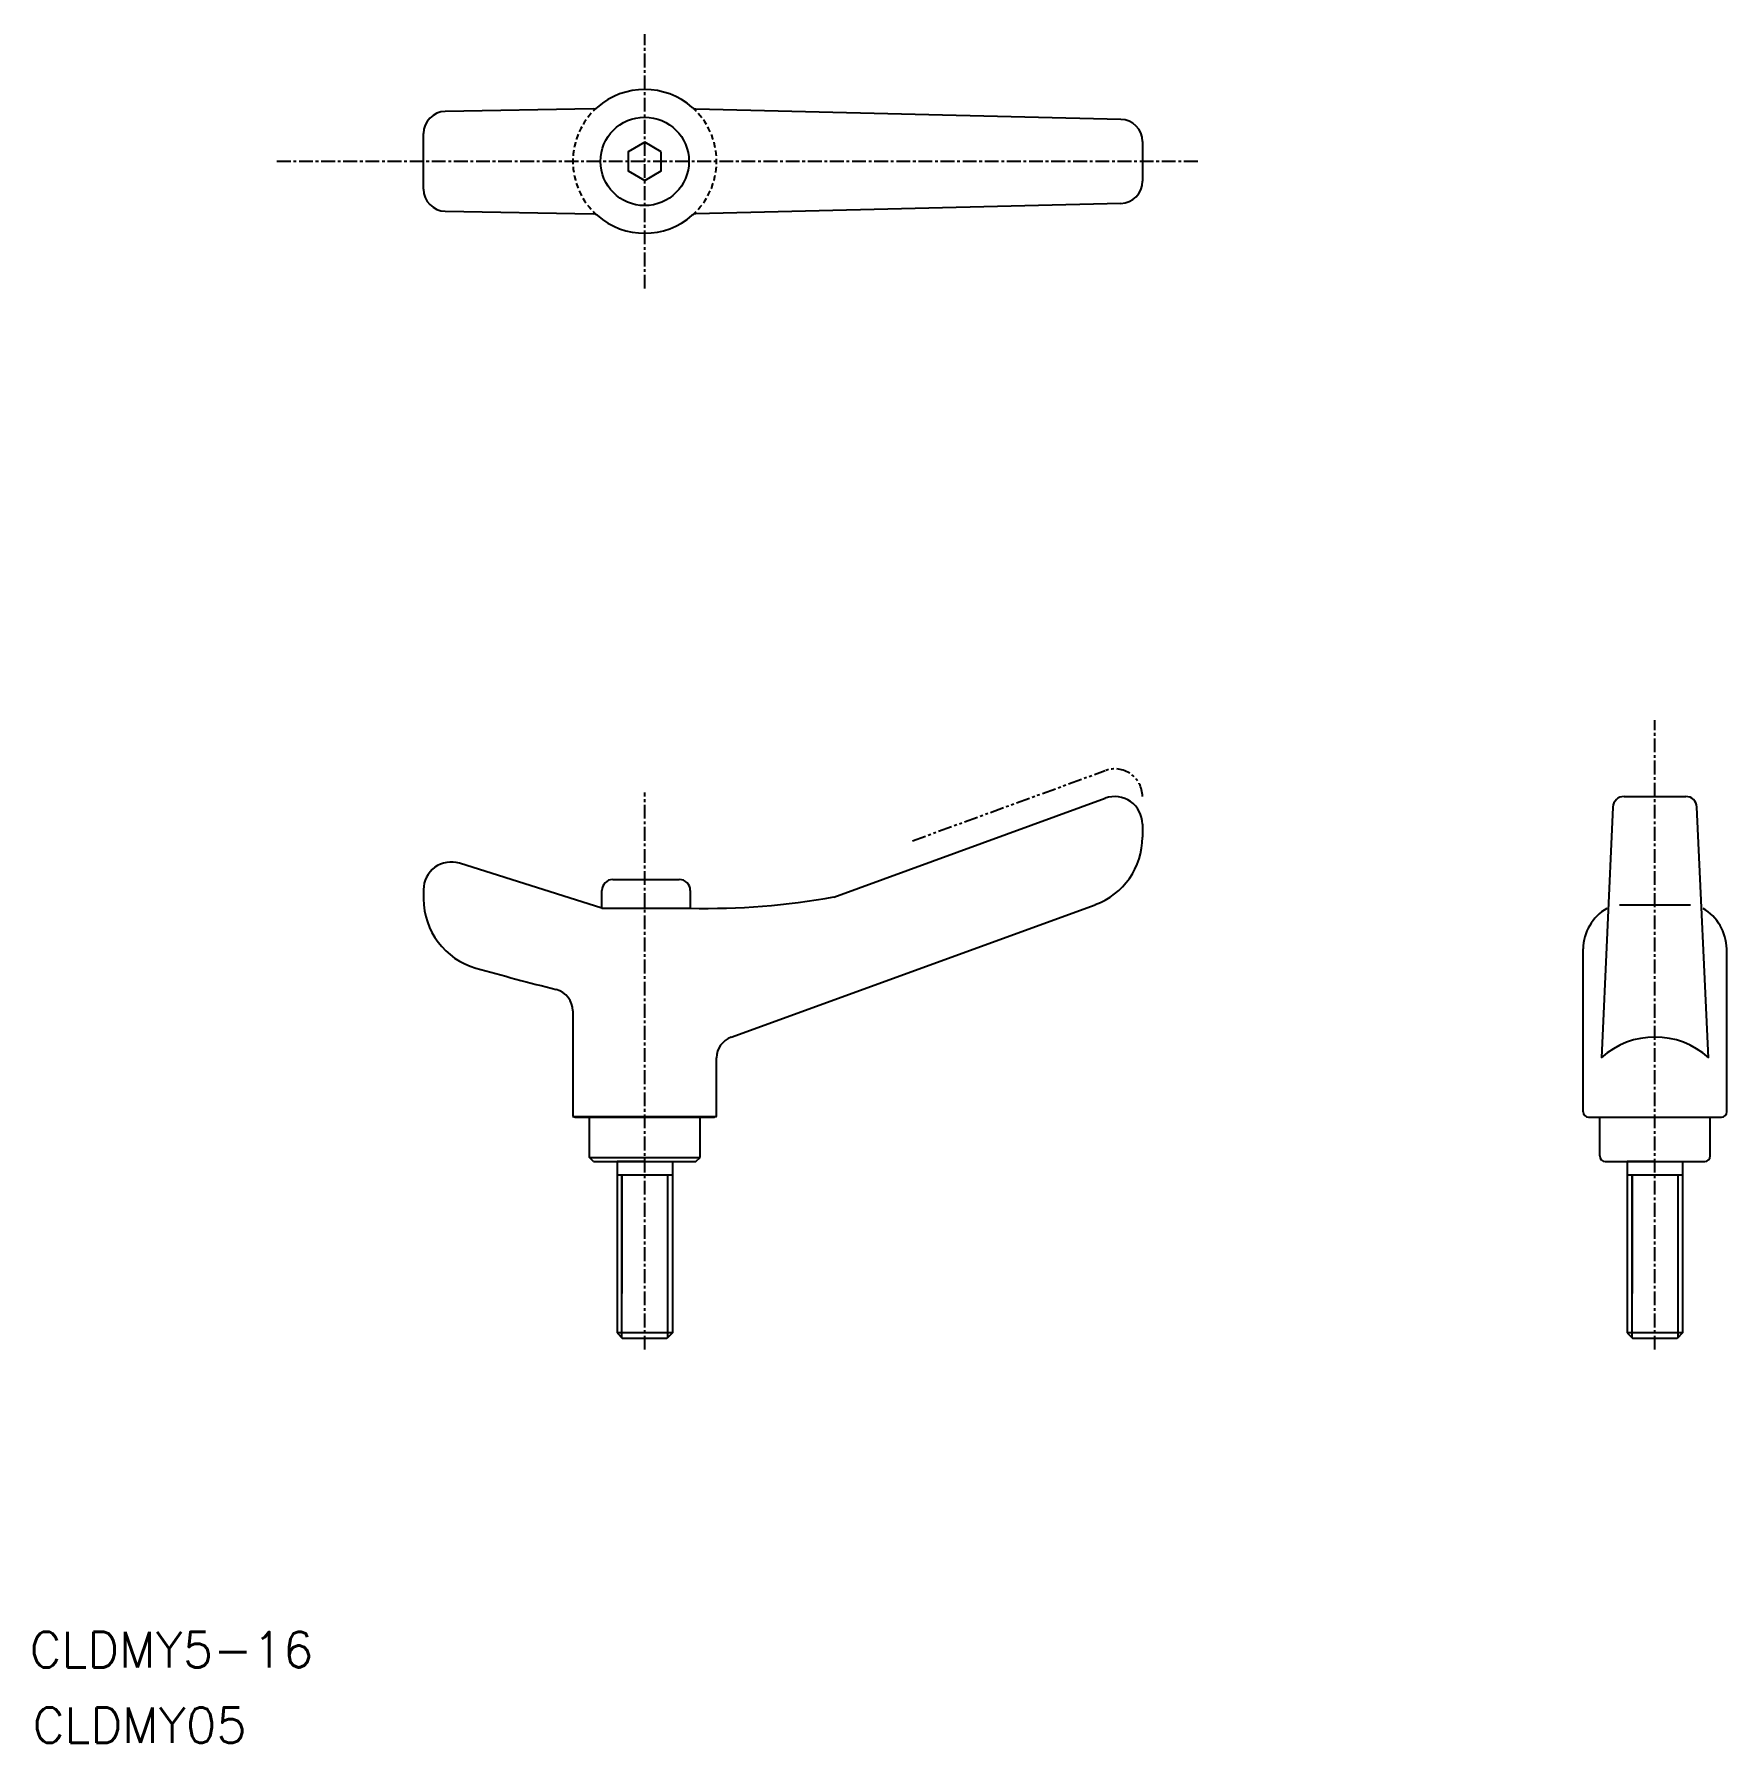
# Model space of a CAD drawing. Extents: x -55 to 98, y -143 to 12.
import ezdxf

# ---------------------------------------------------------------- set-up
doc = ezdxf.new("R2010")
doc.units = 0
doc.header["$MEASUREMENT"] = 0
for name, pattern in [('CENTER', [2, 1.25, -0.25, 0.25, -0.25]), ('DASHED', [0.75, 0.5, -0.25]), ('PHANTOM', [2.5, 1.25, -0.25, 0.25, -0.25, 0.25, -0.25])]:
    doc.linetypes.add(name, pattern=pattern)
doc.layers.get('0').update_dxf_attribs({"linetype": 'CONTINUOUS'})
doc.layers.add('CENTER', color=1, linetype='CENTER')
doc.styles.get("Standard").update_dxf_attribs({"font": 'txt.shx', "bigfont": 'bigfont.shx'})

msp = doc.modelspace()

# ---------------------------------------------------------------- linework, layer by layer
at = {"color": 7, "linetype": 'Continuous'}
for p, q in [((-4.63, 4.75), (-18.04, 4.51)), ((4.63, 4.75), (43.05, 3.8)), ((-20, -2.51), (-20, 2.51)), ((45, 1.8), (45, -1.8)), ((-18.04, -4.51), (-4.63, -4.75)), ((43.05, -3.8), (4.63, -4.75)), ((17.11, -66.52), (41.64, -57.58)), ((87.54, -58.39), (86.49, -81.07)), ((88.54, -57.43), (94.13, -57.43)), ((96.19, -81.07), (95.13, -58.39)), ((45, -59.93), (45, -61.1)), ((-3.88, -67.54), (-16.75, -63.47)), ((-20, -65.85), (-20, -66.68)), ((-3.88, -67.54), (-3.88, -65.93)), ((-2.88, -64.93), (3.12, -64.93)), ((4.12, -65.93), (4.12, -67.54)), ((-3.88, -67.54), (4.12, -67.54)), ((7.82, -79.19), (40.72, -67.21)), ((88.13, -67.21), (94.54, -67.21)), ((84.84, -85.93), (84.84, -71.2)), ((97.84, -85.93), (97.84, -71.2)), ((-6.5, -76.82), (-6.5, -86.35)), ((6.5, -86.35), (6.5, -81.07)), ((-6.5, -86.35), (6.5, -86.35)), ((-6.5, -86.35), (-6.3, -86.43)), ((-6.3, -86.43), (6.3, -86.43)), ((-5, -90.07), (-5, -86.43)), ((5, -90.07), (5, -86.43)), ((6.5, -86.35), (6.3, -86.43)), ((85.34, -86.43), (97.34, -86.43)), ((86.34, -89.93), (86.34, -86.43)), ((96.34, -89.93), (96.34, -86.43)), ((-5, -90.07), (5, -90.07)), ((-4.63, -90.43), (-5, -90.07)), ((-4.63, -90.43), (-2.5, -90.43)), ((-4.5, -90.43), (4.5, -90.43)), ((0, -90.43), (-2.5, -90.43)), ((-2.5, -90.43), (-2.5, -105.93)), ((0, -90.43), (2.5, -90.43)), ((2.5, -90.43), (4.63, -90.43)), ((2.5, -90.43), (2.5, -105.93)), ((4.63, -90.43), (5, -90.07)), ((86.84, -90.43), (95.84, -90.43)), ((86.84, -90.43), (95.84, -90.43)), ((91.34, -90.43), (88.84, -90.43)), ((88.84, -90.43), (88.84, -105.93)), ((91.34, -90.43), (93.84, -90.43)), ((93.84, -90.43), (93.84, -105.93)), ((-2.5, -91.63), (2.5, -91.63)), ((88.84, -91.63), (93.84, -91.63)), ((-2.5, -105.93), (-2, -106.43)), ((2.5, -105.93), (-2.5, -105.93)), ((2, -106.43), (-2, -106.43)), ((2.5, -105.93), (2, -106.43)), ((88.84, -105.93), (89.34, -106.43)), ((93.84, -105.93), (88.84, -105.93)), ((93.34, -106.43), (89.34, -106.43)), ((93.84, -105.93), (93.34, -106.43))]:
    msp.add_line(p, q, dxfattribs=at)
at = {"color": 3, "linetype": 'PHANTOM'}
msp.add_line((24.22, -61.43), (41.64, -55.08), dxfattribs=at)
at = {"color": 3, "linetype": 'Continuous'}
for p, q in [((-2.07, -91.63), (-2.07, -102.37)), ((-2.07, -106.37), (-2.07, -91.63)), ((2.07, -91.63), (2.07, -102.37)), ((2.07, -91.63), (2.07, -106.37)), ((89.27, -91.63), (89.27, -102.37)), ((89.27, -106.37), (89.27, -91.63)), ((93.4, -91.63), (93.4, -102.37)), ((93.4, -91.63), (93.4, -106.37))]:
    msp.add_line(p, q, dxfattribs=at)
at = {"color": 7, "linetype": 'Continuous'}
msp.add_lwpolyline([(1.5, 0.87), (0, 1.73), (-1.5, 0.87), (-1.5, -0.87), (0, -1.73), (1.5, -0.87)], close=True, dxfattribs=at)
msp.add_circle((0, 0), 4, dxfattribs=at)
for centre, radius, start, end in [((0, 0), 6.5, 48.5487, 131.4513), ((-4.63, 5.25), 0.5, 271.004, 311.4513), ((4.63, 5.25), 0.5, 228.5487, 268.996), ((-18, 2.51), 2, 91.004, 180), ((43, 1.8), 2, 0, 88.5859), ((-18, -2.51), 2, 180, 268.996), ((43, -1.8), 2, 271.4141, 0), ((-4.63, -5.25), 0.5, 48.5487, 88.996), ((0, 0), 6.5, 228.5487, 311.4513), ((4.63, -5.25), 0.5, 91.004, 131.4513), ((42.5, -59.93), 2.5, 0, 110), ((88.54, -58.43), 1, 90, 177.3335), ((94.13, -58.43), 1, 2.6777, 90), ((38.5, -61.1), 6.5, 290, 0), ((-17.5, -65.85), 2.5, 72.4256, 180), ((-2.88, -65.93), 1, 90, 180), ((3.12, -65.93), 1, 0, 90), ((-13.5, -66.68), 6.5, 180, 254.2949), ((5.46, -1.87), 65.68, 268.8298, 280.2135), ((89.22, -71.31), 4.38, 120.7938, 178.6118), ((93.45, -71.31), 4.38, 1.3882, 59.2062), ((69.22, 227.51), 312.1, 254.2949, 255.6738), ((-8.5, -76.82), 2, 0, 75.6738), ((8.5, -81.07), 2, 110, 180), ((91.34, -86.39), 7.21, 47.6607, 132.3393), ((85.34, -85.93), 0.5, 180, 270), ((97.34, -85.93), 0.5, 270, 0), ((86.84, -89.93), 0.5, 180, 270), ((95.84, -89.93), 0.5, 270, 0)]:
    msp.add_arc(centre, radius, start, end, dxfattribs=at)
at = {"color": 3, "linetype": 'DASHED'}
for start, end in [(131.4513, 228.5487), (311.4513, 48.5487)]:
    msp.add_arc((0, 0), 6.5, start, end, dxfattribs=at)
at = {"color": 3, "linetype": 'PHANTOM'}
msp.add_arc((42.5, -57.43), 2.5, 0, 110, dxfattribs=at)
at = {"layer": 'CENTER', "color": 1, "linetype": 'CENTER'}
for p, q in [((0, -11.5), (0, 11.5)), ((50, 0), (-33.5, 0)), ((91.34, -107.43), (91.34, -50.54)), ((0, -107.43), (0, -57.07))]:
    msp.add_line(p, q, dxfattribs=at)

# ---------------------------------------------------------------- texts
at = {"color": 7, "linetype": 'Continuous'}
for s, p in [('CLDMY5-16', (-55.61, -136.17)), ('CLDMY05', (-55.33, -142.99))]:
    msp.add_text(s, height=3.2, dxfattribs=at).set_placement(p)

doc.saveas('drawing.dxf')
